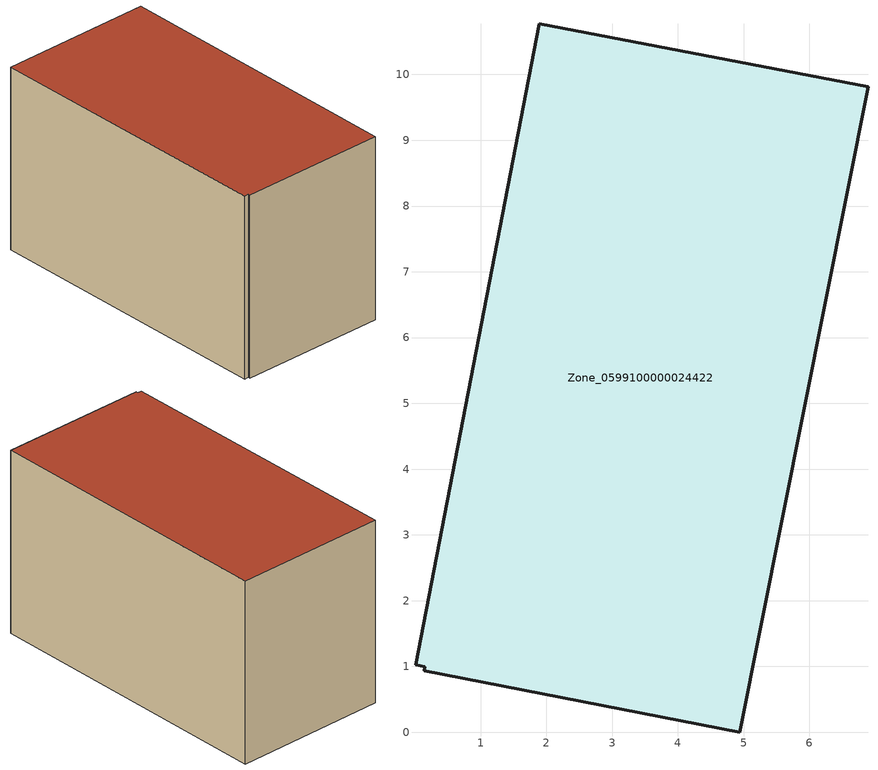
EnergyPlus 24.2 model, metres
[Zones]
Zone_0599100000024422
 floor ground (C_G): 0.15,1 0.01,1.02 1.89,10.77 6.89,9.81 4.94,0 0.14,0.93 z0
 wall outside (C_F): 4.94,0 6.89,9.81 1.89,10.77 0.01,1.02 0.15,1 0.14,0.93 4.94,0 z0:6.11
 roof outside (C_R): 0.01,1.02 0.15,1 0.14,0.93 4.94,0 6.89,9.81 1.89,10.77 z6.11
[BUILDING]
Pand.0599100000024422: North Axis=0; Terrain=City; Loads Convergence Tolerance Value=0.04; Temperature Convergence Tolerance Value=0.4; Solar Distribution=FullExterior; Maximum Number of Warmup Days=25; Minimum Number of Warmup Days=1
[Site:Location]
Rotterdam.The.Hague.AP_ZH_NLD Design_Conditions: Latitude=51.96; Longitude=4.45; Time Zone=1; Elevation=-4.5
[SITE:GROUNDTEMPERATURE:BUILDINGSURFACE]
18, 18, 18, 18, 18, 18, 18, 18, 18, 18, 18, 18
[MATERIAL] Thermal Absorptance=0.9; Solar Absorptance=0.7; Visible Absorptance=0.7
Name | Roughness | Thickness | Conductivity | Density | Specific Heat
G.TI.1946-1964 | MediumSmooth | 0.15 | 1 | 540 | 1210
F.TI.1946-1964 | Rough | 0.3 | 0.857143 | 1920 | 840
R.TI.1946-1964 | MediumRough | 0.2 | 0.277778 | 1500 | 1000
[CONSTRUCTION]
C_G: G.TI.1946-1964
C_F: F.TI.1946-1964
C_R: R.TI.1946-1964
[ZONE]
Zone_0599100000024422: Type=1; Multiplier=1; Ceiling Height=Autocalculate; Volume=Autocalculate; Floor Area=autocalculate; Part of Total Floor Area=Yes
[ZONEINFILTRATION:DESIGNFLOWRATE]
Infil_Zone_0599100000024422: Zone or ZoneList or Space or SpaceList=Zone_0599100000024422; Schedule=AlwaysOn; Design Flow Rate Calculation Method=Flow/Area; Flow Rate per Floor Area=0.003; Constant Term Coefficient=1; Temperature Term Coefficient=0; Velocity Term Coefficient=0; Velocity Squared Term Coefficient=0
[HVACTEMPLATE:ZONE:IDEALLOADSAIRSYSTEM]
Zone_0599100000024422: Maximum Heating Supply Air Temperature=50; Minimum Cooling Supply Air Temperature=13; Maximum Heating Supply Air Humidity Ratio=0.0156; Minimum Cooling Supply Air Humidity Ratio=0.0077; Heating Limit=NoLimit; Cooling Limit=NoLimit; Dehumidification Control Type=ConstantSensibleHeatRatio; Cooling Sensible Heat Ratio=0.7; Dehumidification Setpoint=60; Humidification Control Type=None; Humidification Setpoint=30; Outdoor Air Method=None; Outdoor Air Flow Rate per Person=0.00944; Outdoor Air Flow Rate per Zone Floor Area=0; Outdoor Air Flow Rate per Zone=0; Demand Controlled Ventilation Type=None; Outdoor Air Economizer Type=NoEconomizer; Heat Recovery Type=None; Sensible Heat Recovery Effectiveness=0.7; Latent Heat Recovery Effectiveness=0.65
[ZONECONTROL:THERMOSTAT]
ThermostatControl_Zone_0599100000024422: Zone or ZoneList=Zone_0599100000024422; Control Type Schedule=DualSetpointControlType; Control 1=Thermostat_Zone_0599100000024422; Temperature Difference Between Cutout And Setpoint=0
[THERMOSTATSETPOINT:DUALSETPOINT]
Thermostat_Zone_0599100000024422: Heating Setpoint Temperature Schedule=HeatingSetpoint_Zone_0599100000024422; Cooling Setpoint Temperature Schedule=CoolingSetpoint_Zone_0599100000024422
[SCHEDULE:COMPACT]
HeatingSetpoint_Zone_0599100000024422: Through: 12/31, For: AllDays, Until: 24:00, 21
CoolingSetpoint_Zone_0599100000024422: Through: 12/31, For: AllDays, Until: 24:00, 24
DualSetpointControlType: Through: 12/31, For: AllDays, Until: 24:00, 4
AlwaysOn: Through: 12/31, For: AllDays, Until: 24:00, 1
